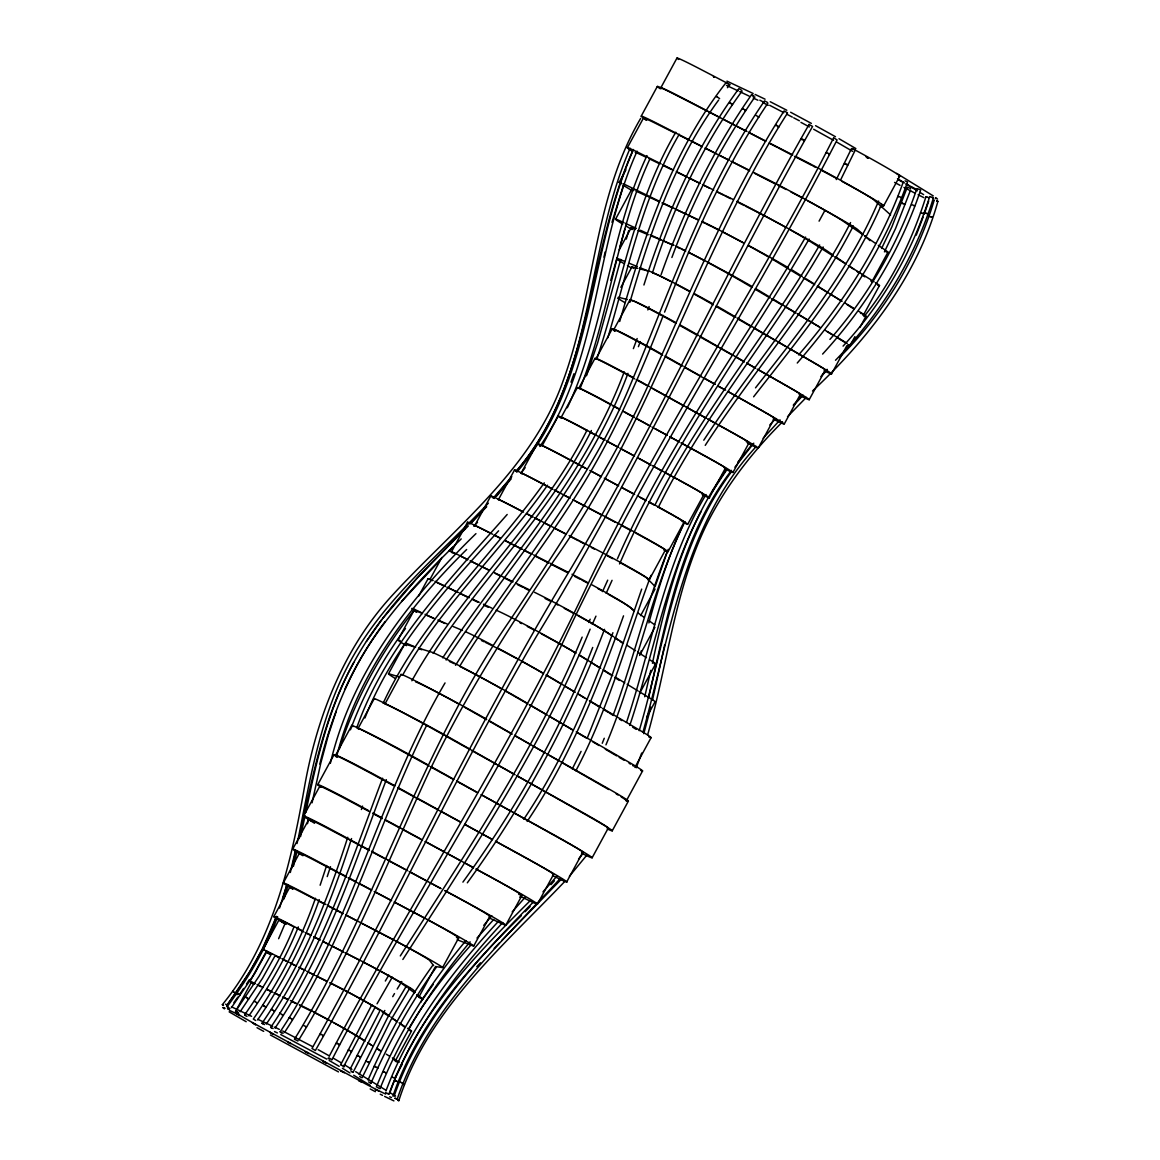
<?xml version="1.0" encoding="UTF-8"?>
<svg xmlns="http://www.w3.org/2000/svg" width="1160" height="1160" viewBox="0 0 1160 1160"><rect width="100%" height="100%" fill="white"/><g stroke="black" fill="none" stroke-linecap="round" stroke-linejoin="round"><path stroke-width="1.5" d="M300.512 836.708L305.094 815.799M305.863 812.305C316.317 760.887 328.338 708.876 353.756 662.476M307.487 823.702L308.632 818.481M312.069 802.807L320.87 762.772L328.28 735.353L336.342 710.993M652.457 700.321L664.68 644.902M298.932 838.782C312.055 779.303 323.147 717.938 352.988 663.984C381.51 610.508 426.083 568.4 468.336 525.929M290.333 872.465L295.438 850.353M297.004 843.552L298.584 836.752C310.517 777.069 320.566 715.473 350.262 661.447C384.047 598.995 440.394 553.987 488.375 503.15M603.968 257.129L605.172 251.908M644.713 696.754L650.818 670.321M652.442 663.274C666.623 595.761 685.009 527.307 725.768 470.423M648.643 697.711C666.478 619.251 681.384 535.949 731.496 470.351M293.437 866.288L297.221 850.628M291.784 868.188L295.988 850.889M643.771 733.671L650.876 707.179M647.642 734.802C668.116 663.143 674.743 586.713 709.108 519.535C728.016 483.198 753.58 450.674 782.521 421.834M640.392 654.211L641.335 650.731M648.861 622.905C658.169 589.338 668.261 555.741 683.385 524.276M319.798 764.092C332.253 713.038 353.075 663.563 385.12 621.615M610.769 280.299L616.874 258.202M620.165 246.297L624.877 229.303M620.702 259.419L597.661 342.809L586.481 375.738M626.327 239.061L628.676 230.594M607.811 337.777C628.343 268.975 642.553 196.881 679.267 134.226M400.693 675.497L400.983 674.453A51.62 1.624 28.5 0 1 458.736 704.018M611.987 222.329L623.906 183.672M286.969 884.413L279.531 908.077M639.203 730.684C665.086 643.336 674.961 547.853 730.843 472.599M643.017 731.989C670.509 633.621 684.009 524.842 756.233 446.513M343.548 1066.721L375.361 1006.779M330.368 763.323C351.509 672.568 410.48 597.4 475.948 533.643M336.719 756.088C357.077 675.352 408.189 607.057 466.639 549.507M282.736 899L286.796 885.327M284.012 898.898L288.086 885.196M619.701 321.494C643.988 237.597 671.292 152.178 726.145 82.563L728.509 84.071M629.88 302.339C650.615 231.565 674.482 160.109 718.635 100.05M339.126 749.621C355.38 698.668 381.35 651.05 414.888 609.421M331.702 1059.718L329.019 1057.847M626.487 722.462C651.775 646.236 664.245 564.398 706.005 494.522M629.75 725.464C653.674 654.254 665.666 578.463 701.089 511.459M787.422 112.752L784.102 110.925C727.668 199.114 688.533 296.583 645.366 391.529C608.115 472.453 558.671 546.824 509.602 620.875C419.717 750.694 376.913 905.206 294.538 1039.142L294.712 1039.519M641.683 753.029L636.274 767.76M320.131 885.225L326.642 865.49M327.221 876.597L330.484 866.68M597.023 358.425C622.035 282.75 634.883 201.796 675.787 132.211M934.22 200.114L934.206 200.085C916.487 259.507 883.499 313.78 839.492 357.411M347.739 837.303C326.888 902.437 301.063 966.599 262.058 1023.178L262.696 1023.831M351.567 838.564C330.731 903.481 305.109 967.512 266.321 1023.99M361.398 809.52L362.543 806.098M840.666 179.829L855.166 150.249L852.455 148.596M655.255 586.191L667.478 551.203M926.695 196.823L925.956 196.649C912.34 239.743 892.461 281.169 864.069 316.535M921.692 212.947L920.518 212.643L924.303 213.962L928.696 201.144M613.292 714.821C633.273 660.199 646.279 603.229 668.247 549.303M843.073 346.115C882.586 303.427 912.267 252.054 929.682 196.548M929.899 196.62L933.423 197.852C914.602 259.013 880.121 314.577 835.505 360.267M571.01 382.147L573.953 373.766M643.916 284.998C665.869 215.398 695.449 147.639 738.876 88.595L741.298 90.031M652.442 272.875C673.003 208.162 702.017 145.899 742.154 90.944M276.544 916.356C265.031 948.663 247.124 978.301 226.606 1005.662M350.45 729.814C363.834 693.651 382.524 659.475 405.478 628.502M641.697 589.106L610.957 678.47L587.134 738.413M650.977 575.36C626.443 640.654 608.768 708.934 575.838 770.791M281.358 1032.879L280.169 1031.791C352.06 923.824 379.755 794.295 445.034 682.936M910.629 188.514L907.308 187.166L891.909 226.823L881.6 248.472M910.528 190.138L895.607 228.433L884.442 251.865M276.167 917.067L263.088 947.329M580.203 388.209C609.74 313.765 616.105 231.826 649.919 158.905M916.951 188.66L916.893 188.601C898.029 243.905 868.579 295.51 829.922 339.387M917.922 188.892L920.663 189.993C900.189 250.966 866.012 306.733 822.614 354.075M277.617 916.69C265.843 949.199 247.718 978.967 227.171 1006.634L229.97 1008.62M633.375 348.623L637.144 338.531M647.831 309.923L649.092 306.559M638.406 346.666L640.305 341.606M612.9 632.707C589.599 697.653 562.353 761.743 523.769 819.25M623.529 615.844C597.908 687.097 569.72 758.307 527.162 821.425M356.743 727.798C386.222 644.09 449.79 579.623 507.181 514.475M315.447 898.26C300.498 941.195 279.168 981.708 253.329 1019.06L255.737 1020.51M319.246 899.623C304.326 942.326 283.257 982.708 257.592 1019.915M661.113 274.601C683.53 211.106 713.066 150.002 751.593 94.656L753.942 95.888M671.886 257.505C692.694 200.767 720.563 146.682 754.913 96.947M809.071 124.453L812.58 126.454C717.59 294.654 637.565 470.946 536.703 635.926C457.257 771.066 392.471 914.094 315.361 1050.525L311.982 1048.466C400.287 889.691 476.252 724.26 570.735 568.864C656.603 424.154 725.551 270.338 809.114 124.381M916.24 235.161L923.085 217.21M751.593 94.656L752.289 95.511M397.851 1100.274L398.822 1100.651C427.59 1010.577 501.685 947.517 564.746 881.484M903.234 182.106C880.266 246.036 842.928 303.76 798.602 354.916M905.061 180.873L907.54 181.96C883.804 249.269 843.827 309.401 797.254 363.022M285.548 922.417L278.618 938.701M389.774 1093.14C415.846 1016.363 473.599 957.203 529.699 901.175M392.907 1096.186C417.092 1024.642 468.582 967.672 521.362 915.603M382.568 778.215C350.45 863.286 322.132 951.272 270.787 1027.296L271.411 1027.977M386.338 779.651C354.279 864.446 326.105 952.186 275.065 1028.064M394.153 1096.084C420.529 1019.234 477.441 959.16 533.107 902.277M397.271 1099.158L397.227 1099.143C427.039 1010.041 498.655 945.632 560.309 878.424M602.258 743.27L604.259 738.267M605.955 744.865C636.666 671.988 650.267 592.847 684.965 521.536M663.259 315.404C638.74 379.233 610.827 442.134 573.49 499.598C537.24 556.191 494.827 608.623 459.824 666.029M664.578 312.127L667.217 305.558C694.086 235.03 725.696 165.924 767.906 103.124M624.211 371.852C584.379 479.225 504.513 563.47 442.743 657.822M627.966 373.332C588.033 480.965 508.109 565.486 446.122 660.025M592.716 647.439C560.149 731.075 515.374 809.419 462.912 882.122M604.505 629.329C570.212 719.49 524.088 804.822 467.321 882.818M293.944 926.956C281.344 958.261 263.929 987.348 244.6 1014.928L244.586 1014.942M298.323 926.913C285.708 958.508 268.351 988.001 248.878 1015.827M385.932 1090.98C410.06 1026.6 452.284 971.326 498.51 921.258M387.991 1093.764L388.904 1094.097C413.293 1029.007 455.895 973.11 502.744 922.562M455.532 665.318C513.909 572.039 587.888 487.765 630.272 385.048C670.813 288.521 704.657 187.819 764.556 100.876L767.47 102.428M630.097 148.248C584.466 253.185 594.848 380.611 516.243 471.12M632.519 151.191C586.467 255.287 593.007 380.872 516.287 471.351M633.462 149.51C587.279 254.431 594.848 381.307 516.867 472.12M637.115 151.191C594.123 246.079 599.909 358.498 539.908 446.47M364.921 717.982C393.327 645.525 447.18 587.569 498.597 530.816M376.333 1087.036C397.808 1033.647 429.026 984.724 465.87 940.673M380.03 1088.645L380.001 1088.674C401.548 1035.039 433.057 986.029 470.104 941.833M878.613 201.042C849.149 270.193 801.545 329.193 755.508 387.846M881.557 204.363C850.86 275.688 801.023 336.154 753.609 396.807M567.284 407.769C605.274 327.555 609.203 235.871 646.99 155.585M582.16 637.115C535.05 750.665 466.059 852.745 400.301 955.927M588.7 622.485L590.164 619.237M602.533 591.6L607.71 580.159M590.121 629.169C541.923 746.866 471.12 852.846 402.853 959.465M592.311 624.283L595.95 616.149M606.143 593.384L612.059 580.319M368.068 1079.989C385.526 1039.563 407.174 1001.008 432.839 965.221M370.33 1083.034L370.939 1083.222C388.658 1042.55 410.205 1003.545 436.131 967.527M619.527 563.934L621.02 560.657C670.987 446.31 746.938 346.536 809.129 239.032M581.087 751.376L572.286 768.92M359.15 1074.479L387.208 1018.335L406.377 986.029M362.094 1077.727L390.717 1020.292L409.799 988.146M617.424 558.845C667.421 444.439 743.386 344.607 805.606 237.061M350.233 1068.969L379.537 1011.563M352.046 1072.014L353.089 1072.289L384.815 1010.447M851.541 148.48L836.288 179.582M426.691 725.246C376.608 826.428 347.173 937.599 284.461 1032.516M344.94 689.185C370.982 630.475 415.729 583.088 461.216 538.907M340.562 1064.938L371.824 1004.836M383.119 703.322C421.718 619.6 491.405 556.93 544.272 482.85M654.878 505.224C700.495 412.786 768.369 334.007 819.656 244.948M658.445 507.094C704.062 414.7 771.908 335.979 823.151 246.964M833.562 137.996C757.582 287.999 663.128 427.851 590.106 579.449C513.634 744.082 413.467 895.839 329.208 1056.282M833.938 137.968L837.085 139.94C748.534 311.59 641.045 472.903 559.976 648.571C491.144 789.554 403.767 920.33 331.963 1059.704L331.992 1059.689M640.625 118.45C593.238 198.868 594.674 295.655 562.832 381.64C531.468 470.046 453.864 528.279 392.66 594.935C344.201 647.468 317.332 715.691 304.805 785.247C291.262 862.445 273.267 942.543 222.343 1004.661L223.503 1005.532M587.018 430.186C540.821 521.899 461.578 591.281 411.873 680.76M591.397 430.52C550.376 512.662 482.923 576.984 433.159 653.355M641.19 116.174L657.328 86.449M627.342 147.769L643.466 118.059M660.866 87.71L677.005 58M619.121 182.367L625.907 169.853M615.568 219.138L631.707 189.413M418.644 596.095L427.982 578.898M317.695 784.755L333.833 755.029M429.983 579.362L441.858 557.467M335.544 755.348L351.77 725.449M398.01 639.914L414.135 610.203M303.644 815.987L319.783 786.262M451.399 551.957L467.524 522.246M358.034 728.524L374.173 698.813M292.712 849.091L308.85 819.38M388.542 673.757L404.68 644.047M619.251 249.806L631.141 227.896M474.715 525.639L490.854 495.929M283.286 882.963L299.411 853.238M400.983 674.453L384.859 704.178A51.62 1.624 28.5 0 1 453.299 739.717L470.38 749.389M498.438 499.612L514.576 469.901M273.832 916.588L289.957 886.878M620.875 287.303L631.91 266.974M537.254 443.497L521.115 473.222L525.132 467.668M262.928 949.533L279.052 919.808M250.038 981.374L266.176 951.649M542.111 445.788L558.25 416.077M236.872 1009.026L251.314 982.433M561.208 417.339L577.346 387.628M578.884 388.078L595.008 358.353M596.095 358.527L612.234 328.802M614.64 331.31L613.915 329.411L630.054 299.7A38.266 1.204 28.5 0 1 676.062 323.35M418.818 997.194L434.957 967.484M647.802 579.753L649.237 579.753L665.376 550.029A33.335 1.044 28.5 0 0 623.442 526.133L572.924 499.728M420.95 1002.066L422.646 998.934M668.029 551.711L684.154 521.986M442.613 967.527L458.751 937.802M395.386 1060.791L411.524 1031.081M850.556 222.561C810.622 300.875 751.564 366.908 703.786 440.191M687.735 524.276L703.874 494.551M640.625 615.626L655.052 589.034M853.31 225.954C812.885 304.833 753.072 371.229 705.236 445.367M709.282 497.799L725.421 468.089M394.603 1078.307L402.245 1064.227M473.715 946.023L489.853 916.313M732.932 472.483L749.07 442.757M639.624 655.458L654.907 627.299M880.237 207.075L883.673 205.827L899.812 176.117A49.663 1.566 28.5 0 0 852.324 148.524M758.219 448.108L774.358 418.383M505.803 925.172L521.942 895.447M784.247 424.038L800.371 394.313M639.551 693.448L655.69 663.737M871.827 281.894L887.965 252.184M809.216 399.649L825.355 369.938M537.413 904.147L553.552 874.437M831.546 373.911L846.829 345.752M863.344 315.23L879.483 285.519M646.598 717.344L655.096 701.698M849.831 345.999L854.92 336.618M860.024 327.221L865.969 316.274M566.66 882.02L582.885 852.121M634.911 767.427L651.05 737.716M592.165 857.718L608.289 828.008M626.414 800.676L642.553 770.965M612.248 830.807L628.386 801.082M819.076 221.139L824.803 210.642M262.377 948.909L249.806 971.688L226.664 1005.807M267.003 951.272L254.518 973.777L231.435 1007.619M271.063 954.694L259.028 976.241L235.886 1010.78L237.148 1011.752M274.63 956.551L262.479 978.344L240.149 1011.723M377.043 1003.806L392.312 977.155M392.718 996.658L394.473 993.583M402.65 675.091C441.844 605.215 501.714 550.376 547.549 485.199M298.816 1039.824C348.928 958.508 384.467 869.58 423.936 782.942C459.708 704.468 506.267 631.62 554.219 560.149C652.5 422.11 696.58 255.258 787.495 113.1M385.337 981.027L388.817 975.154M397.184 989.045L401.766 981.505M409.016 1028.166C426.547 998.107 448.137 970.659 471.221 944.704M239.757 994.294L243.614 988.436M246.5 984.028L249.4 979.635M711.747 492.42L726.116 470.742M366.473 641.422L381.828 619.628M422.226 999.963L433.144 984.492M233.885 1002.631L237.814 997.136M727.436 87.696L729.393 84.956M734.933 467.175L753.768 443.178M737.847 462.072L752.057 444.483M578.55 859.023L582.842 853.673M587.09 854.818L569.415 876.264M382.945 618.251L417.005 578.26L464.826 529.134M483.778 925.332L491.811 915.689M763.178 438.233L780.071 419.876M493.885 498.292L508.573 480.863M496.393 496.378L511.168 478.863M557.264 875.771L542.981 891.852M493.29 498.06L511.821 476.629M551 884.645L554.393 880.803M519.767 897.26L522.13 894.606M512.198 911.89L525.19 897.231M401.607 601.503L440.104 560.28M561.759 878.772L501.758 940.571M477.007 938.048L493.711 919.488M822.367 374.477L827.138 369.315M485.533 507.268L469.858 523.957M769.776 424.98L775.866 418.47M793.411 405.594L803.126 395.212M486.707 506.688L470.844 523.392M476.76 966.715L480.501 962.785M494.203 948.329L499.235 943.138M525.103 911.731L530.105 906.569M820.874 376.594L827.08 370.2M812.522 390.992C868.376 338.749 917.154 276.08 937.904 201.332L936.729 200.912M448.905 551.246L452.69 547.361M793.411 404.854L802.198 395.836M787.524 416.686L806.287 397.416M473.744 526.19L477.5 522.377M294.51 1039.157L297.931 1041.042M344.129 1066.809L341.446 1065.141M280.169 1031.791L283.098 1033.328M898.521 176.581L899.812 176.117M224.504 1007.808L223.59 1007.764L225.011 1008.33M279.719 1013.086L283.127 1015.232M283.055 1015.276L282.257 1014.957M270.787 1027.296L273.137 1028.529M377.913 1067.867L377.101 1067.606M663.94 550.043L665.376 550.029M262.058 1023.178L264.509 1024.57M326.453 1062.995L322.915 1061.255L326.525 1063.053M308.763 1053.526L305.312 1051.67M269.918 1032.298L273.354 1034.415L269.976 1032.386M456.489 937.556L458.591 937.874A34.887 1.102 28.5 0 0 415.599 913.297L394.168 902.059M435.464 966.527L442.453 967.599A34.887 1.102 28.5 0 0 399.461 943.022L396.401 941.413M936.077 198.664L935.293 198.432M924.099 212.512L927.898 213.846L926.71 213.469M637.87 268.38L632.273 266.974A41.977 1.319 28.5 0 0 633.751 268.453M640.102 268.946L650.18 271.483A41.977 1.319 28.5 0 1 670.755 281.503M618.367 297.25L627.328 299.512M629.561 300.077L634.041 301.208A41.977 1.319 28.5 0 1 675.7 322.524M937.831 201.318L936.743 200.985M402.012 1082.889L403.549 1083.455M396.053 1081.018L394.748 1080.569L398.503 1082.034M828.747 154.512C831.662 154.802 824.485 151.104 826.457 153.338M933.394 197.867L932.104 197.432M911.571 204.581L914.776 205.856L913.935 205.624M415.222 647.164L405.275 644.134A51.258 1.61 28.5 0 0 406.493 645.627M418.528 648.164L431.781 652.196A51.258 1.61 28.5 0 1 500.337 688.126M399.084 676.875L389.137 673.859A51.258 1.61 28.5 0 0 395.27 678.455M398.358 1082.019L397.358 1081.54M846.988 165.112C850.353 165.619 842.131 161.762 845.074 164.213M403.477 1083.44L399.852 1081.961L400.765 1082.381M900.696 197.562C903.118 198.113 896.028 195.3 898.42 196.692M928.609 197.664L926.042 196.721M929.711 216.398C926.637 215.485 935.555 218.399 930.987 216.819M867.172 158.021L868.289 158.166L867.158 157.31M903.031 203.406C898.449 202.057 907.569 205.552 904.351 203.899M378.58 1090.98L375.333 1089.588L376.159 1089.82M359.673 1057.035C362.369 1057.703 354.8 1053.99 357.758 1056.151M361.34 1077.582L359.644 1076.379M925.071 212.889L924.215 212.585M385.7 1092.662L388.948 1094.054M350.726 1051.67C353.844 1052.454 346.39 1048.596 348.58 1050.568M379.305 1088.457L377.522 1087.442M682.036 521.362L683.414 521.884A31.233 0.986 28.5 0 0 648.861 501.816M664.506 550.565L667.29 551.595A31.233 0.986 28.5 0 0 636.13 533.339M368.314 1062.299L369.199 1062.487L365.994 1061.182M394.835 1078.293L391.848 1076.944L392.587 1077.364M391.442 1097.49L389.673 1096.794M404.434 1084.687L404.013 1084.528M385.714 1072.855C388.948 1073.827 380.132 1070.216 384.613 1072.391M403.695 1084.397L402.955 1084.121M865.882 156.731L866.998 157.224M457.257 939.76L472.555 945.748A38.266 1.204 28.5 0 0 431.418 921.765L427.155 919.503M398.025 1100.332L398.837 1100.666M322.596 1035.779C325.902 1036.62 317.927 1032.24 320.74 1034.764M225.533 1004.197L226.954 1004.763M395.067 1098.23L397.14 1099.085L394.965 1098.273M635.433 229.492L632.867 228.433A45.559 1.435 28.5 0 0 632.113 228.868M638.014 230.536L648.295 234.755M650.861 235.813L661.142 240.018M663.723 241.077L674.003 245.296M616.728 258.144L624.442 261.305M629.59 263.421L637.304 266.582M639.87 267.626L647.585 270.802M652.732 272.904L657.865 275.007A45.559 1.435 28.5 0 1 689.663 291.117M368.575 1081.918L371.04 1083.164M422.501 613.553L416.353 610.957A49.663 1.566 28.5 0 0 416.382 612.117M425.575 614.843L434.797 618.744M437.871 620.049L447.078 623.935M453.226 626.545L462.449 630.431M406.363 643.264L415.584 647.164M418.659 648.469L421.733 649.76M803.242 140.505C807.505 141.679 798.689 136.662 801.864 139.737M338.474 1044.623C342.519 1045.972 334.239 1041.303 336.937 1043.797M350.712 1070.825L353.118 1072.217M305.587 1026.672L306.501 1026.846L303.398 1025.339M777.838 126.947C781.492 128.035 773.792 123.134 776.069 125.846M683.486 522.595L685.72 523.58A30.291 0.957 28.5 0 0 657.618 506.862M235.886 1010.78L238.22 1012.361M489.375 918.024L502.599 923.984A41.977 1.319 28.5 0 0 465.189 901.61L445.135 890.808M758.06 116.856L758.988 117.029L755.914 115.434M393.907 1100.898L384.613 1096.418M635.985 191.095L646.976 196.142M648.338 196.765L659.329 201.825M662.07 203.087L671.683 207.495M677.179 210.018L697.769 219.487M623.964 222.706L619.846 220.806A48.575 1.522 28.5 0 0 622.702 224.083M625.341 223.329L636.332 228.375M640.451 230.274L647.309 233.436M650.064 234.697L661.04 239.743M662.418 240.367L673.394 245.412M677.512 247.312L680.267 248.573M681.63 249.197L685.749 251.096M436.986 582.596L445.44 586.539M446.846 587.192L458.113 592.426M459.52 593.093L469.379 597.675M472.192 598.995L479.239 602.272M483.474 604.229L491.912 608.173M496.147 610.131L500.366 612.103A47.023 1.479 28.5 0 1 571.909 650.774L575.505 652.964M420.848 612.321L416.628 610.348A47.023 1.479 28.5 0 0 416.832 612.059M425.067 614.278L433.521 618.222M439.161 620.846L444.787 623.457M481.414 640.509L484.227 641.813M274.543 1027.122L279.313 1029.355M305.689 1051.757L308.806 1053.512M272.673 1026.252L257.882 1019.307M726.943 81.127L753.144 93.51M755.131 94.453L765.078 99.18M726.464 85.391L738.137 90.886M753.202 98.02L757.915 100.238M257.853 985.202L260.812 986.594M266.742 989.393L272.658 992.177M275.63 993.569L278.589 994.961M284.519 997.76L287.477 999.152M290.435 1000.543L296.365 1003.327M299.324 1004.734L302.296 1006.126A31.233 0.986 28.5 0 1 349.827 1031.892L365.023 1041.187M291.479 1019.408C294.51 1020.524 287.651 1016.087 289.435 1018.117M274.485 1031.559L277.385 1032.922M251.575 1016.334L231.478 1006.822M739.717 91.64L749.157 96.106M702.221 494.725L705.309 496.19A30.653 0.957 28.5 0 0 683.095 482.473L678.687 480.08M229.535 1010.389L237.133 1013.999M521.289 896.81L530.889 901.436A45.559 1.435 28.5 0 0 499.713 882.006L476.397 869.304M646.207 157.31L643.394 155.947A50.678 1.595 28.5 0 0 635.23 152.511M649.02 158.674L658.865 163.444M663.085 165.488L671.524 169.577M677.15 172.303L685.589 176.407M688.402 177.77L699.654 183.222M702.467 184.585L713.719 190.037M716.532 191.4L733.41 199.578M659.605 201.347L627.255 185.658A50.678 1.595 28.5 0 0 623.022 183.672M662.418 202.71L686.343 214.295M689.156 215.658L697.595 219.762M701.814 221.806L704.627 223.169M706.034 223.851L711.66 226.577M713.066 227.258L717.286 229.303A50.678 1.595 28.5 0 1 718.968 230.13M236.017 993.714L237.148 994.7M361.209 1081.671C355.337 1078.901 361.964 1082.584 361.354 1081.744M456.344 554.117L453.821 552.885A43.645 1.377 28.5 0 0 448.963 550.594M460.128 555.959L467.697 559.657M470.221 560.889L479.051 565.21M481.574 566.442L489.143 570.125M494.189 572.59L513.111 581.827M515.635 583.059L529.511 589.846M445.266 586.293L437.697 582.61A43.645 1.377 28.5 0 0 435.014 581.32M447.789 587.525L457.866 592.455M460.389 593.688L467.959 597.385M473.004 599.851L478.05 602.315M484.358 605.389L488.142 607.245M275.645 955.941L279.285 957.739M282.924 959.523L286.563 961.307M290.203 963.105L296.264 966.077M298.685 967.28L304.761 970.253M308.4 972.036L314.462 975.023M315.68 975.618L326.598 980.983M257.085 984.478L263.146 987.45M266.786 989.234L270.425 991.032M274.064 992.815L280.125 995.802M282.562 996.991L287.404 999.369M292.262 1001.761L295.901 1003.545M299.541 1005.343L310.459 1010.708M763.135 102.747L768.297 105.299M923.853 197.62L918.096 194.735M552.508 875.51L555.654 877.076A48.575 1.522 28.5 0 0 533.266 862.068L496.784 841.971M282.677 1030.979L312.548 1046.61M280.749 1034.546L326.757 1059.109M675.83 133.487L656.4 123.757A51.62 1.624 28.5 0 0 646.004 120.002M678.615 134.879L689.707 140.432M691.099 141.129L702.206 146.682M704.976 148.074L716.082 153.627M718.852 155.019L728.567 159.891M732.728 161.965L749.389 170.303M753.551 172.391L767.427 179.336A51.62 1.624 28.5 0 1 843.538 221.415L862.242 234.276M661.084 163.893L640.276 153.468A51.62 1.624 28.5 0 0 632.142 151.177M662.476 164.59L673.583 170.143M676.352 171.535L687.46 177.103M688.837 177.784L699.944 183.352M702.713 184.744L709.659 188.21M717.982 192.386L723.535 195.155M724.928 195.851L730.466 198.636M738.804 202.811L744.343 205.581M745.735 206.277L751.288 209.061A51.62 1.624 28.5 0 1 827.399 251.125L832.749 254.808M770.24 101.732L786.784 110.243M744.807 110.562C747.852 111.665 740.674 106.894 742.922 109.316M489.332 532.628L478.283 527.061A39.933 1.262 28.5 0 0 469.162 523.58M494.87 535.413L500.395 538.197M505.92 540.98L511.459 543.764M512.836 544.461L522.508 549.318M523.899 550.014L532.193 554.19M533.571 554.886L548.782 562.542M550.159 563.238L566.747 571.576A39.933 1.262 28.5 0 1 568.385 572.402M467.668 559.57L462.144 556.785A39.933 1.262 28.5 0 0 452.429 552.885M470.438 560.962L488.403 569.995M495.32 573.475L500.845 576.259M503.614 577.651L511.908 581.827M517.433 584.596L522.971 587.38M524.349 588.077L528.496 590.164M545.084 598.516L550.609 601.3M375.318 1066.823L374.274 1066.185L377.986 1067.838M292.233 926.028L287.868 923.824A30.653 0.957 28.5 0 0 283.779 923.041M296.598 928.232L303.862 931.915M305.312 932.64L309.676 934.844M314.041 937.048L318.406 939.266M322.77 941.47L327.135 943.674M331.499 945.879L343.128 951.751M346.043 953.23L357.671 959.103A30.653 0.957 28.5 0 1 402.099 983.782L407.087 987.421M280.459 957.957L271.73 953.549A30.653 0.957 28.5 0 0 263.914 950.417M281.909 958.682L289.188 962.365M290.638 963.105L296.452 966.034M299.367 967.512L305.181 970.441M306.632 971.181L313.911 974.849M316.81 976.329L326.989 981.476M329.904 982.94L341.533 988.813A30.653 0.957 28.5 0 1 385.961 1013.492L389.702 1016.218M707.237 111.113L675.555 94.888A51.258 1.61 28.5 0 0 660.388 88.798M708.818 111.925L719.91 117.609M723.072 119.234L746.822 131.399M748.403 132.196L765.832 141.129M770.573 143.565L792.759 154.918M795.919 156.542L802.256 159.775A51.258 1.61 28.5 0 1 873.828 199.854L890.619 214.933M689.518 140.026L659.431 124.613A51.258 1.61 28.5 0 0 646.787 120.103M691.099 140.838L702.191 146.508M706.933 148.944L729.103 160.297M730.684 161.109L749.693 170.839M754.449 173.275L775.039 183.816M778.201 185.44L786.117 189.5M380.248 1094.199L382.51 1095.359M521.739 511.183L504.527 502.338A36.366 1.145 28.5 0 0 494.349 498.466M527.481 514.126L533.223 517.085M534.659 517.809L566.211 534.035M569.082 535.514L596.327 549.521A36.366 1.145 28.5 0 1 646.424 577.636L655.24 586.67M492.696 534.267L488.403 532.048A36.366 1.145 28.5 0 0 475.034 526.06M494.131 535.007L499.873 537.95M505.615 540.893L521.391 549.014M524.262 550.478L531.425 554.161M535.731 556.38L548.636 563.02M551.508 564.485L567.284 572.59M574.461 576.288L580.188 579.231M915.631 188.92L910.904 186.47M914.848 193.082L903.944 187.412M315.723 899.609L302.745 892.924A32.248 1.015 28.5 0 0 292.639 888.908M318.318 900.957L323.51 903.626M328.7 906.308L333.892 908.976M336.487 910.324L342.969 913.674M345.564 915.008L357.251 921.026M361.137 923.041L385.787 935.758A32.248 1.015 28.5 0 1 429.577 960.393L433.637 965.613M302.18 930.668L286.607 922.635A32.248 1.015 28.5 0 0 286.187 924.332M307.371 933.351L311.257 935.351M313.852 936.685L320.349 940.035M322.944 941.384L343.708 952.084M344.998 952.752L359.281 960.117M364.472 962.785L369.663 965.468A32.248 1.015 28.5 0 1 413.438 990.118L415.135 992.293M730.162 84.709L700.51 69.252A49.663 1.566 28.5 0 0 678.643 59.45M759.829 100.166L764.063 102.37M769.718 105.313L783.841 112.679M786.654 114.144L792.309 117.087M793.715 117.827L799.37 120.77M733.801 124.729L684.371 98.962A49.663 1.566 28.5 0 0 661.809 88.682M736.629 126.194L746.518 131.356M749.345 132.82L764.875 140.925M769.109 143.129L777.591 147.552M778.998 148.277L791.714 154.903M794.528 156.382L811.478 165.213M812.899 165.952L815.712 167.417M552.726 489.172L531.077 477.862A33.335 1.044 28.5 0 0 516.606 471.525M554.161 489.926L570.038 498.22M523.595 512.096L514.938 507.572A33.335 1.044 28.5 0 0 498.394 499.742M526.495 513.604L532.266 516.635M535.151 518.143L540.923 521.159M545.243 523.421L549.579 525.683M555.35 528.699L565.457 533.977M569.777 536.239L578.434 540.763M579.884 541.517L584.205 543.779M591.426 547.549L594.312 549.057M346.695 877.178L317.594 861.923A34.887 1.102 28.5 0 0 302.963 855.717M348.217 877.975L371.185 890.024M374.26 891.634L391.094 900.45M325.96 904.495L301.455 891.648A34.887 1.102 28.5 0 0 292.929 889.067M327.497 905.293L342.809 913.312M345.868 914.921L393.341 939.803M370.185 1088.95L375.405 1091.69M909.687 185.832L905.887 183.846L917.357 190.82M790.641 112.259L811.347 123.38M579.84 465.218L556.843 453.024A31.233 0.986 28.5 0 0 540.473 445.745M581.276 465.986L585.597 468.277M591.353 471.322L601.416 476.659M604.288 478.181L618.672 485.808M621.542 487.33L634.491 494.189M637.362 495.712L645.99 500.293M552.203 488.838L540.705 482.748A31.233 0.986 28.5 0 0 521.783 473.802M555.089 490.361L560.831 493.421M563.716 494.943L569.458 497.988M575.215 501.033L585.278 506.369M588.149 507.891L602.533 515.518M605.404 517.041L615.481 522.377M622.659 526.19L631.286 530.773M348.043 839.159L333.819 831.604A38.266 1.204 28.5 0 0 314.577 823.252M349.464 839.913L369.358 850.497M372.215 852.005L383.583 858.052M387.846 860.314L404.898 869.377M409.175 871.653L440.438 888.27M444.715 890.532L447.557 892.04A38.266 1.204 28.5 0 1 489.186 916.212M337.589 871.899L317.695 861.329A38.266 1.204 28.5 0 0 301.092 854.543M339.01 872.654L346.13 876.438M348.971 877.946L356.076 881.731M360.339 883.992L371.708 890.039M374.549 891.547L391.616 900.61M395.879 902.871L424.313 917.981M897.884 179.582L901.958 181.757M894.577 182.41L900.029 185.325M587.163 430.65L581.392 427.561A30.291 0.957 28.5 0 0 561.048 418.078M590.048 432.201L595.82 435.304M598.705 436.856L604.476 439.959M607.361 441.51L616.033 446.15M621.803 449.253L633.346 455.445M639.116 458.548L650.659 464.754M652.109 465.522L673.757 477.151A30.291 0.957 28.5 0 1 702.438 494.131M571.024 460.375L565.253 457.272A30.291 0.957 28.5 0 0 542.343 446.063M572.475 461.143L586.902 468.901M589.788 470.452L599.894 475.875M605.665 478.964L617.207 485.17M622.978 488.273L634.534 494.464M640.305 497.567L646.077 500.671M648.962 502.222L654.733 505.31M368.967 811.42L352.915 802.778A41.977 1.319 28.5 0 0 320.784 787.205M372.983 813.581L382.351 818.627M385.018 820.062L399.736 827.979M402.404 829.414L422.472 840.217M425.154 841.653L461.26 861.082M465.276 863.243L473.309 867.564M475.977 869.014L481.327 871.885A41.977 1.319 28.5 0 1 518.723 894.273M359.513 844.741L336.777 832.503A41.977 1.319 28.5 0 0 310.605 820.685M360.861 845.452L368.88 849.772M371.562 851.222L407.682 870.653M410.35 872.088L427.736 881.455M430.418 882.89L441.119 888.647M800.951 122.365L809.419 126.947M338.488 1071.898L270.396 1034.995M610.899 404.767L605.012 401.563A30.653 0.957 28.5 0 0 578.101 388.325M612.378 405.565L619.73 409.567M622.673 411.162L634.462 417.557M635.926 418.354L650.644 426.358M652.123 427.155L666.84 435.159M669.784 436.754L678.629 441.554M681.572 443.163L699.234 452.762A30.653 0.957 28.5 0 1 724.275 467.755M605.071 440.075L588.874 431.274A30.653 0.957 28.5 0 0 561.962 418.035M606.549 440.873L618.323 447.282M619.788 448.079L634.52 456.083M637.463 457.678L650.716 464.885M653.66 466.479L662.49 471.279M665.434 472.874L671.321 476.078M672.8 476.876L677.208 479.283M383.264 780.086L375.985 776.112A45.559 1.435 28.5 0 0 334.529 755.61M384.728 780.883L393.458 785.639M397.837 788.017L460.476 822.135M464.855 824.514L479.413 832.445M482.328 834.04L492.536 839.593M495.45 841.174L515.837 852.281A45.559 1.435 28.5 0 1 552.856 874.292M368.59 810.593L359.846 805.837A45.559 1.435 28.5 0 0 320.74 786.886M372.954 812.971L381.698 817.742M386.077 820.12L421.036 839.159M425.401 841.536L444.352 851.846M447.252 853.441L473.483 867.723M257.012 1027.702L263.697 1031.356M815.582 125.686L835.476 136.721M813.653 129.253L833.533 140.287M634.65 378.827L628.561 375.477A32.248 1.015 28.5 0 0 595.602 358.976M636.173 379.668L646.83 385.526M652.935 388.875L683.385 405.623M686.43 407.305L706.222 418.18M707.745 419.021L726.015 429.07A32.248 1.015 28.5 0 1 746.257 441.685M612.437 405.202L618.526 408.552M624.616 411.901L633.751 416.918M636.797 418.601L648.976 425.299M655.066 428.649L667.246 435.348M670.291 437.015L679.426 442.047M680.949 442.873L709.876 458.795A32.248 1.015 28.5 0 1 726.116 469.481M429.316 766.165L403.477 751.927A48.575 1.522 28.5 0 0 352.901 726.624M430.838 767.006L453.632 779.578M458.2 782.087L476.441 792.149M480.994 794.658L511.4 811.406M512.923 812.246L549.405 832.358A48.575 1.522 28.5 0 1 581.957 852.078M394.951 785.827L387.338 781.652A48.575 1.522 28.5 0 0 337.502 756.842M397.982 787.51L414.7 796.731M416.223 797.558L437.509 809.288M442.061 811.812L460.302 821.86M464.87 824.368L492.232 839.448M318.144 1049.669L328.686 1055.556M662.65 355.207L653.182 349.928A34.887 1.102 28.5 0 0 612.625 329.339L615.003 331.165M665.811 356.961L681.587 365.748M684.748 367.502L714.72 384.207M722.607 388.6L717.88 385.961L725.624 390.151M728.915 392.109L754.159 406.159A34.887 1.102 28.5 0 1 773.778 418.238M637.058 379.653L649.673 386.686M651.253 387.556L667.029 396.343M668.61 397.227L706.469 418.31M708.049 419.195L715.938 423.588M719.098 425.343L738.021 435.885A34.887 1.102 28.5 0 1 747.461 443.12M444.091 735.135L435.029 730.075A50.678 1.595 28.5 0 0 374.651 699.306M445.599 735.991L469.771 749.476M471.279 750.332L515.098 774.779M516.606 775.634L543.808 790.815M545.316 791.657L580.072 811.058A50.678 1.595 28.5 0 1 607.014 827.79M427.953 764.861L418.89 759.8A50.678 1.595 28.5 0 0 358.527 729.016M430.969 766.542L453.632 779.201M456.663 780.883L477.818 792.701M482.342 795.223L563.934 840.768A50.678 1.595 28.5 0 1 581.508 853.165M679.934 325.525L697.957 335.704M700.538 337.168L718.577 347.348M719.867 348.072L731.452 354.626M735.324 356.801L744.343 361.891M746.924 363.356L754.653 367.72M757.219 369.17L782.986 383.713A38.266 1.204 28.5 0 1 798.848 393.922M665.086 355.961L683.124 366.154M684.4 366.879L701.148 376.333M703.728 377.798L715.328 384.337M728.204 391.616L766.847 413.438A38.266 1.204 28.5 0 1 773.169 419.064M486.518 719.678L469.438 710.007A51.62 1.624 28.5 0 0 464.304 707.107M489.361 721.288L512.14 734.178M514.982 735.803L529.221 743.864M533.499 746.271L544.881 752.724M546.302 753.536L606.1 787.393A51.62 1.624 28.5 0 1 625.892 800.313M471.801 750.201L496.001 763.904M497.423 764.715L513.082 773.575M517.36 775.996L528.742 782.449M530.163 783.246L589.962 817.104A51.62 1.624 28.5 0 1 607.39 828.98M246.195 1021.713L229.143 1011.854M838.985 138.707L855.862 148.553M837.056 142.274L852.702 151.38M713.226 304.833L709.413 302.63A41.977 1.319 28.5 0 0 694.26 294.132M715.778 306.284L734.846 317.231M737.398 318.695L751.39 326.728M753.928 328.193L775.547 340.605M779.361 342.794L785.726 346.434M789.539 348.623L811.159 361.036A41.977 1.319 28.5 0 1 824.992 369.938M698.363 335.269L693.274 332.354A41.977 1.319 28.5 0 0 680.529 325.177M699.639 336.008L718.721 346.956M719.983 347.681L744.154 361.558M746.692 363.022L755.595 368.126M758.147 369.59L795.035 390.76A41.977 1.319 28.5 0 1 799.82 395.546M329.15 1060.472L339.184 1066.344M504.962 690.78L527.713 703.874M529.236 704.758L545.91 714.357M550.463 716.981L573.214 730.089M576.245 731.829L626.298 760.67A51.258 1.61 28.5 0 1 640.639 770.385M488.824 720.49L511.575 733.598M514.605 735.338L544.939 752.811M549.492 755.435L557.076 759.8M561.628 762.424L608.652 789.51M273.412 1010.737C277.023 1012.665 269.207 1007.33 272.092 1009.881M333.355 1058.21L341.127 1062.778M752.028 287.433L741.602 281.314A45.559 1.435 28.5 0 0 708.339 262.769M755.015 289.173L769.921 297.917M771.414 298.787L781.84 304.906M784.827 306.646L795.253 312.765M798.239 314.505L819.105 326.743M825.079 330.238L836.998 337.226A45.559 1.435 28.5 0 1 847.22 343.606M735.889 317.144L725.464 311.039A45.559 1.435 28.5 0 0 717.562 306.486M737.383 318.014L820.86 366.937A45.559 1.435 28.5 0 1 824.093 370.75M543.46 673.583L539.69 671.35A49.663 1.566 28.5 0 0 498.35 648.367M545.983 675.062L561.077 683.95M564.847 686.169L574.91 692.1M587.496 699.495L577.433 693.578L584.596 698.001M590.019 700.973L601.344 707.643M602.591 708.383L640.349 730.611A49.663 1.566 28.5 0 1 648.832 736.948M527.322 703.293L523.551 701.075A49.663 1.566 28.5 0 0 459.81 666.42M529.845 704.773L547.462 715.14M548.709 715.879L561.295 723.289M562.557 724.029L572.62 729.959M577.651 732.917L586.467 738.108M592.745 741.805L599.038 745.517M605.332 749.215L616.656 755.885M619.179 757.364L624.211 760.322M265.046 1006.793C268.09 1008.243 259.985 1003.139 263.871 1006.024M800.371 276.08L775.678 261.188A48.575 1.522 28.5 0 0 772.386 259.231M802.966 277.646L814.654 284.693M817.264 286.259L827.645 292.523M830.255 294.089L841.942 301.15M844.538 302.716L853.644 308.197M769.935 297.177L759.539 290.913A48.575 1.522 28.5 0 0 756.247 288.942M772.531 298.743L795.919 312.837M797.224 313.62L820.613 327.729M827.109 331.644L832.3 334.776M837.505 337.908L842.696 341.04A48.575 1.522 28.5 0 1 845.422 342.707M579.115 655.154L586.322 659.533M591.121 662.447L600.735 668.29M603.142 669.74L612.755 675.584M615.148 677.034L624.761 682.863M627.168 684.327L637.986 690.896M639.189 691.621L648.788 697.45A47.023 1.479 28.5 0 1 654.922 701.843M574.983 692.172L555.77 680.5A47.023 1.479 28.5 0 0 546.969 675.323M589.41 700.915L599.024 706.759M603.823 709.673L608.623 712.588M609.827 713.313L613.437 715.502M619.44 719.157L621.847 720.606M390.354 1092.894L395.589 1096.128M919.865 192.343L923.635 194.648M368.068 1043.043L371.113 1044.899M377.188 1048.611L380.219 1050.482M386.309 1054.193L389.339 1056.049M392.385 1057.906L398.46 1061.632A31.233 0.986 28.5 0 1 399.286 1062.139M385.772 1090.124L355.671 1071.695M896.665 173.376L933.263 195.91M897.506 178.64L904.466 182.903M344.361 1064.735L351.93 1069.389M342.432 1068.287L349.986 1072.957M353.727 1075.262L370.2 1085.354M256.664 1002.834C259.216 1004.255 252.358 999.572 254.924 1001.66M290.363 1043.449L287.651 1041.97L290.623 1043.623M731.322 104.11C735.512 106.401 727.407 100.514 730.191 103.327M222.372 1004.661L223.344 1005.343M833.33 256.099L810.245 241.541A50.678 1.595 28.5 0 0 790.424 229.941M834.692 256.954L845.553 263.798M848.279 265.51L874.074 281.779M802.256 276.385L794.107 271.251A50.678 1.595 28.5 0 0 791.424 269.599M806.331 278.965L814.48 284.099M818.554 286.665L841.653 301.223M847.076 304.645L853.861 308.937M753.391 96.28L752.564 95.715M227.171 1006.634L228.042 1007.228M613.625 636.767L600.503 628.386A43.645 1.377 28.5 0 0 534.557 592.311M614.713 637.463L623.471 643.046M626.748 645.134L635.491 650.716M637.681 652.109L646.424 657.691M649.716 659.779L652.993 661.882A43.645 1.377 28.5 0 1 654.08 663.563M599.676 667.87L584.365 658.111A43.645 1.377 28.5 0 0 579.391 655.066M604.055 670.668L610.61 674.859M614.988 677.643L619.367 680.427M380.06 1010.519L375.825 1007.779A30.291 0.957 28.5 0 0 330.238 982.781M382.176 1011.883L388.527 1016.001M392.762 1018.726L396.995 1021.467M399.113 1022.844L405.463 1026.948M407.58 1028.311L409.712 1029.688A30.291 0.957 28.5 0 1 409.233 1030.254M363.921 1040.23L359.687 1037.504A30.291 0.957 28.5 0 0 333.819 1022.772M368.155 1042.97L372.389 1045.711M376.637 1048.452L380.872 1051.192M247.674 998.485C251.256 1000.877 244.035 995.657 246.543 997.687M714.299 77.097L713.4 76.603L713.937 77.097M864.91 236.103L875.597 243.455M878.279 245.296L886.284 250.806A51.62 1.624 28.5 0 1 885.689 251.561M835.417 256.635L846.104 263.987M848.786 265.829L854.122 269.497M856.79 271.339L859.473 273.18M862.141 275.007L864.809 276.849M232.783 991.307L235.524 993.322L234.233 992.351M227.49 1008.562L228.969 1009.519L228.143 1008.852M634.404 610.464L625.167 603.939A39.933 1.262 28.5 0 0 591.919 584.828M638.101 613.074L643.64 616.99M649.194 620.904L654.733 624.82M612.741 636.274L609.043 633.664A39.933 1.262 28.5 0 0 578.086 615.8M614.582 637.579L618.28 640.189M620.121 641.495L621.963 642.799M239.453 994.657C242.237 996.599 235.219 991.553 237.887 993.526M246.978 1016.435L244.688 1014.957L245.282 1015.522M408.334 988.32L414.57 992.873M417.063 994.7L422.051 998.339A30.653 0.957 28.5 0 1 419.238 997.571M390.949 1017.131L397.199 1021.684M399.692 1023.511L400.939 1024.41M402.186 1025.324L404.68 1027.151M224.431 1008.881L222.676 1007.547M237.002 1014.13L239.453 1015.609M935.714 197.591L937.527 199.085M716.837 96.831L716.372 96.266L719.62 98.615M863.301 234.595L857.704 229.579A51.258 1.61 28.5 0 0 807.809 200.912M864.417 235.611L870.014 240.627M633.809 610.972L630.286 607.361A36.366 1.145 28.5 0 0 608.26 594.283M417.165 994.903L417.832 995.773M418.165 996.208L418.847 997.078M630.054 299.7L630.344 300.454M822.44 170.926A49.663 1.566 28.5 0 1 836.186 178.234M842.029 181.395A49.663 1.566 28.5 0 1 883.673 205.827M790.917 191.98A51.258 1.61 28.5 0 1 801.893 197.751M870.841 281.01A51.62 1.624 28.5 0 1 871.348 281.401M736.962 201.332A50.678 1.595 28.5 0 1 785.03 226.911M875.438 282.649A50.678 1.595 28.5 0 1 877.627 285.113M722.854 232.058A50.678 1.595 28.5 0 1 743.444 242.774M749.215 245.862A50.678 1.595 28.5 0 1 788.046 267.568M631.185 190.081A50.678 1.595 28.5 0 1 623.166 185.237M621.136 183.932A50.678 1.595 28.5 0 1 620.977 182.772M860.401 313.055A50.678 1.595 28.5 0 1 861.329 313.678M862.707 314.65A50.678 1.595 28.5 0 1 863.127 314.998M701.887 221.371A48.575 1.522 28.5 0 1 742.777 242.585M748.287 245.601A48.575 1.522 28.5 0 1 768.471 256.94M858.835 311.329A48.575 1.522 28.5 0 1 863.765 315.52M633.113 190.762A48.575 1.522 28.5 0 1 633.911 190.167M688.446 252.358A48.575 1.522 28.5 0 1 752.332 286.665M632.084 229.579A48.575 1.522 28.5 0 1 625.994 226.04M848.409 344.65A48.575 1.522 28.5 0 1 847.627 345.245M675.801 246.079A45.559 1.435 28.5 0 1 685.009 250.545M689.171 252.662A45.559 1.435 28.5 0 1 703.322 260.087M694.782 293.886A45.559 1.435 28.5 0 1 712.892 303.848M631.417 267.902A45.559 1.435 28.5 0 1 627.458 265.625M624.022 263.61A45.559 1.435 28.5 0 1 616.671 259.057M675.062 283.765A41.977 1.319 28.5 0 1 689.374 291.45M624.834 302.601A41.977 1.319 28.5 0 1 617.613 298.178M613.915 329.411A38.266 1.204 28.5 0 1 661.91 354.177M596.486 359.049A34.887 1.102 28.5 0 1 633.316 377.58M579.463 388.687A32.248 1.015 28.5 0 1 610.667 404.231M607.303 555.858A33.335 1.044 28.5 0 1 612.567 558.627M620.237 562.745A33.335 1.044 28.5 0 1 649.237 579.753M581.885 580.101A36.366 1.145 28.5 0 1 587.467 583.03M597.893 588.598A36.366 1.145 28.5 0 1 602.141 590.918M572.01 574.258A39.933 1.262 28.5 0 1 587.279 582.32M555.872 603.983A39.933 1.262 28.5 0 1 557.844 604.998M564.253 608.362A39.933 1.262 28.5 0 1 573.461 613.292M430.375 579.797A43.645 1.377 28.5 0 1 432.825 580.319M519.926 622.76A43.645 1.377 28.5 0 1 521.594 623.587M527.336 626.516A43.645 1.377 28.5 0 1 534.064 630.01M541.386 633.882A43.645 1.377 28.5 0 1 576.012 653.08M428.562 579.434A47.023 1.479 28.5 0 1 432.752 580.638M632.664 727.175A47.023 1.479 28.5 0 1 636.202 729.379M485.518 642.423A47.023 1.479 28.5 0 1 516.635 658.503M521.841 661.316A47.023 1.479 28.5 0 1 542.488 672.771M465.522 631.736A49.663 1.566 28.5 0 1 493 645.525M405.333 645.003A49.663 1.566 28.5 0 1 400.214 640.668M629.082 763.251A49.663 1.566 28.5 0 1 630.446 764.092M632.678 765.513A49.663 1.566 28.5 0 1 633.534 766.093M449.384 661.447A49.663 1.566 28.5 0 1 454.314 663.723M621.18 796.906A51.258 1.61 28.5 0 1 625.82 800.588M616.25 793.933A51.258 1.61 28.5 0 1 618.034 794.991M415.642 681.906A51.258 1.61 28.5 0 1 486.591 719.2M336.864 757.176A45.559 1.435 28.5 0 1 335.936 756.566M269.888 954.086A30.653 0.957 28.5 0 1 265.829 951.649M269.41 953.94A30.291 0.957 28.5 0 1 272.005 954.158M393.574 1059.399A30.291 0.957 28.5 0 1 395.082 1060.776M314.099 1012.491A30.291 0.957 28.5 0 1 328.599 1019.973M254.156 984.202A30.291 0.957 28.5 0 1 254.867 983.39M253.518 984.057A31.233 0.986 28.5 0 1 254.881 983.81M401.969 1063.938A31.233 0.986 28.5 0 1 402.027 1064.256M396.763 1061.937A31.233 0.986 28.5 0 1 395.647 1061.386M385.599 1093.894A31.233 0.986 28.5 0 1 358.861 1080.293L262.827 1028.253A31.233 0.986 28.5 0 1 236.089 1012.346M385.512 1093.401A31.233 0.986 28.5 0 1 385.83 1093.648M328.048 1058.268A31.233 0.986 28.5 0 1 329.382 1059.036M237.945 1013.159A31.233 0.986 28.5 0 1 238.743 1013.535M340.634 1070.854L344.244 1072.609L340.634 1070.854M252.344 1022.627L255.693 1024.845L252.387 1022.641"/></g></svg>
